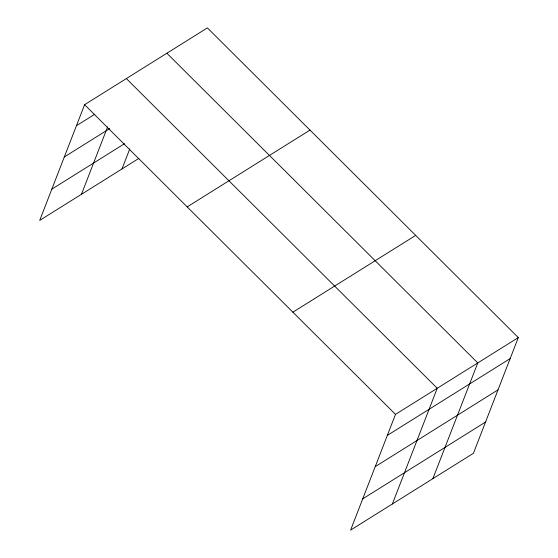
<?xml version="1.0" encoding="UTF-8"?>
<svg xmlns="http://www.w3.org/2000/svg" width="558" height="558" viewBox="0 0 558 558"><rect width="100%" height="100%" fill="white"/><g stroke="black" fill="none" stroke-linecap="round" stroke-linejoin="round"><path stroke-width="0.84" d="M518.298 337.59L395.489 414.378L350.605 530.1L473.414 453.305L518.298 337.59L207.395 27.9L84.586 104.695L39.702 220.41L138.928 158.367M81.454 194.303L107.624 126.847M121.986 168.962L129.756 148.93M392.358 503.993L437.242 388.27L126.345 78.58M432.882 478.652L477.774 362.93L166.87 53.24M76.439 125.71L94.748 114.257M64.316 156.958L109.752 128.549M51.824 189.162L124.525 143.699M187.188 206.885L309.99 130.098M292.894 312.18L415.703 235.392M387.336 435.393L510.145 358.606M375.213 466.648L498.022 389.854M362.728 498.845L485.537 422.057M84.586 104.695L395.489 414.378"/></g></svg>
